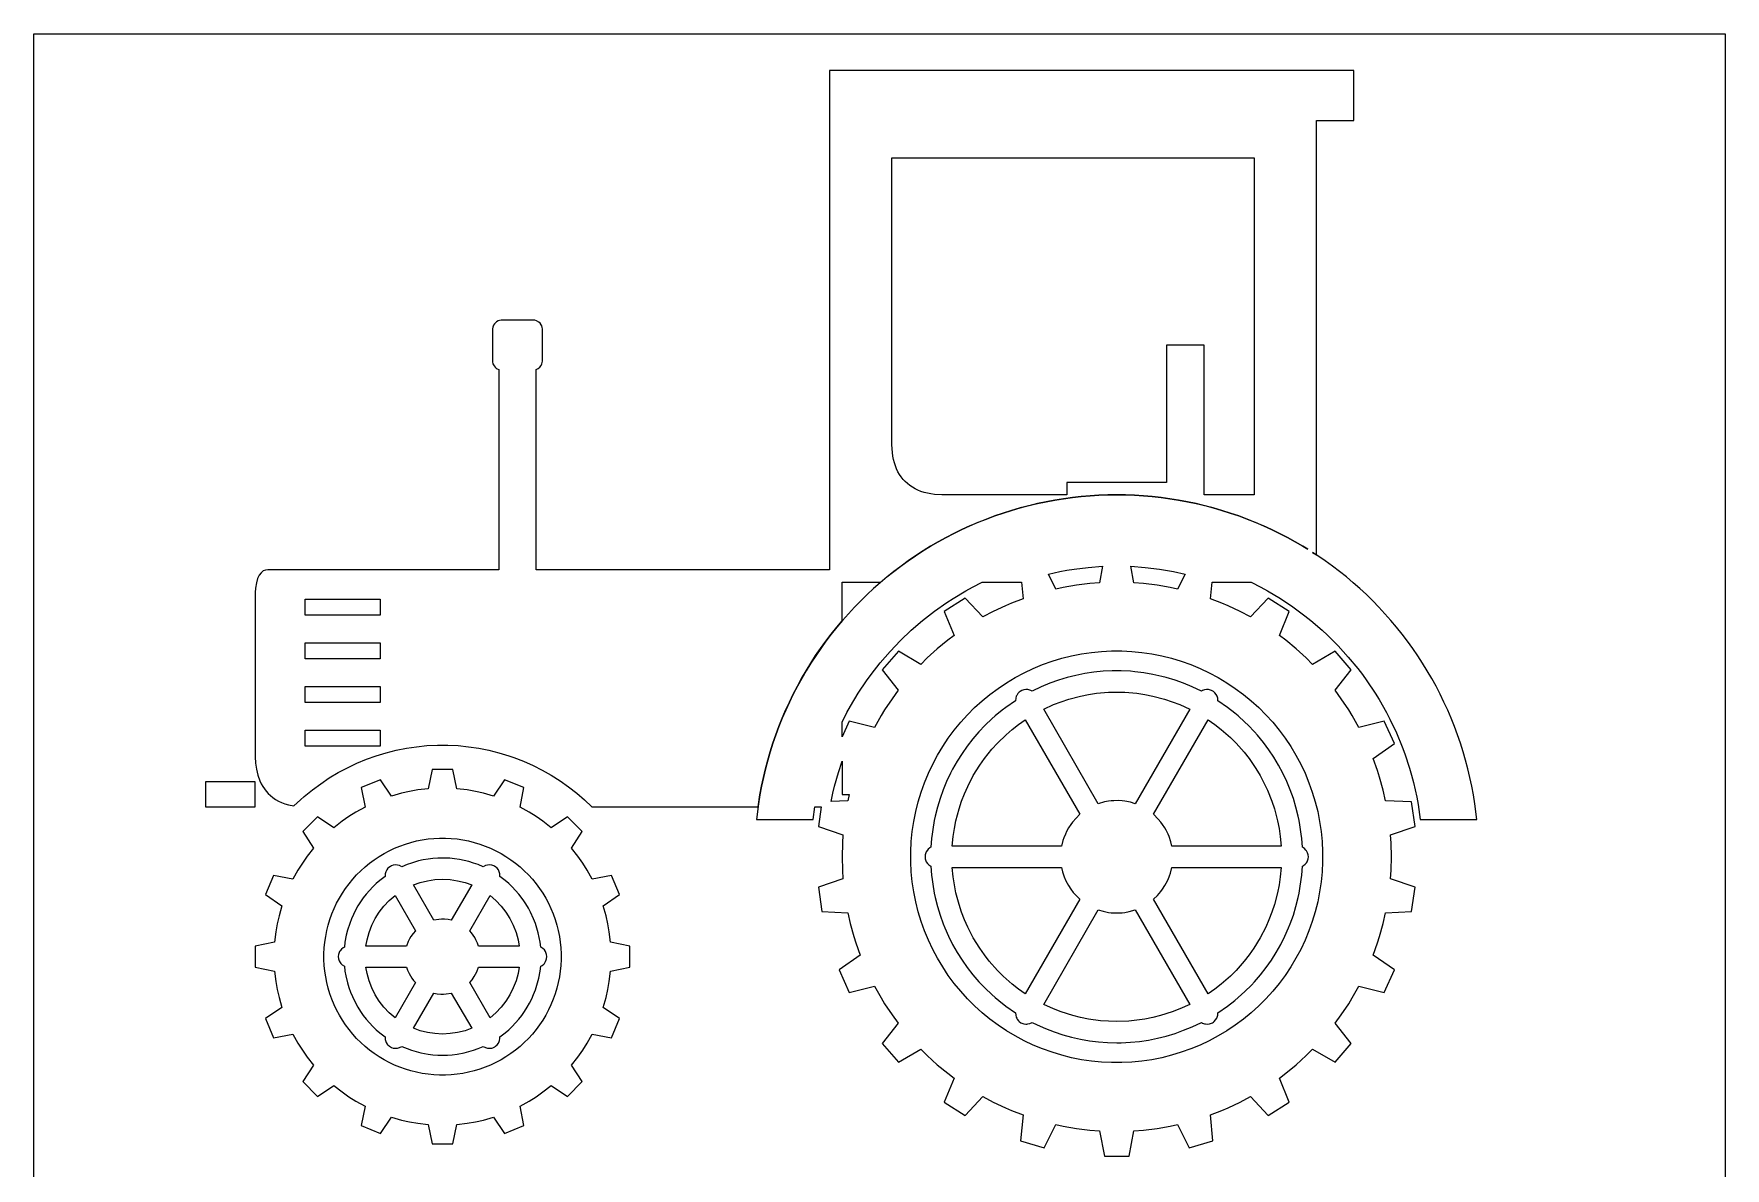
# Model space of a CAD drawing. Header units: millimetres. Extents: x 0 to 254, y 0 to 311.
# Drawn here: x 0.5 to 254.1, y 141.4 to 311.5 of the extents above; entities that cross this region are included whole.
import ezdxf

# ---------------------------------------------------------------- set-up
doc = ezdxf.new("R2010")
doc.units = ezdxf.units.MM

msp = doc.modelspace()

# ---------------------------------------------------------------- linework, layer by layer
at = {"layer": 'ENTGITTERRAHMEN'}
msp.add_lwpolyline([(0.5, 311.496), (254.105, 311.496), (254.105, 0.5), (0.5, 0.5)], close=True, dxfattribs=at)
at = {"layer": 'MOTIV'}
for points in [[(76.757, 267.245), (76.733, 267.427), (76.653, 267.69), (76.572, 267.855), (76.411, 268.079), (76.211, 268.267), (75.893, 268.45), (75.63, 268.53), (75.356, 268.557), (70.584, 268.554), (70.313, 268.509), (70.139, 268.45), (69.896, 268.32), (69.75, 268.208), (69.562, 268.008), (69.417, 267.774), (69.32, 267.516), (69.275, 267.245), (69.272, 262.473), (69.284, 262.29), (69.346, 262.022), (69.509, 261.693), (69.683, 261.48), (69.821, 261.359), (69.974, 261.257), (70.208, 261.15), (70.208, 231.118), (35.577, 231.118), (35.228, 231.072), (34.889, 230.928), (34.573, 230.674), (34.29, 230.299), (34.05, 229.792), (33.866, 229.143), (33.747, 228.341), (33.71, 227.715), (33.705, 203.039), (33.745, 202.105), (33.87, 201.184), (34.085, 200.289), (34.398, 199.433), (34.593, 199.024), (34.815, 198.629), (35.065, 198.251), (35.343, 197.891), (35.65, 197.55), (35.987, 197.23), (36.356, 196.933), (36.755, 196.66), (37.188, 196.413), (37.654, 196.194), (38.153, 196.004), (38.688, 195.845), (39.509, 195.681), (40.476, 196.597), (41.059, 197.113), (42.263, 198.101), (43.514, 199.029), (44.809, 199.894), (46.145, 200.695), (47.518, 201.429), (48.926, 202.095), (50.365, 202.691), (51.831, 203.215), (53.321, 203.668), (54.832, 204.046), (56.36, 204.35), (57.9, 204.578), (59.45, 204.731), (61.005, 204.807), (62.563, 204.807), (64.118, 204.731), (65.668, 204.578), (67.209, 204.35), (68.736, 204.046), (70.247, 203.668), (71.737, 203.215), (72.474, 202.962), (73.927, 202.402), (75.35, 201.771), (76.741, 201.07), (78.096, 200.303), (79.412, 199.469), (80.685, 198.573), (81.913, 197.615), (83.092, 196.597), (84.192, 195.551), (109.096, 195.551), (109.373, 197.345), (109.617, 198.656), (109.893, 199.959), (110.201, 201.256), (110.54, 202.544), (110.912, 203.824), (111.314, 205.095), (111.748, 206.355), (112.212, 207.604), (112.707, 208.841), (113.232, 210.066), (113.787, 211.277), (114.371, 212.475), (114.985, 213.658), (115.627, 214.825), (116.298, 215.977), (116.997, 217.111), (117.724, 218.228), (118.478, 219.327), (119.259, 220.407), (120.066, 221.468), (120.898, 222.508), (121.687, 223.445), (121.687, 229.246), (127.488, 229.246), (128.425, 230.034), (129.465, 230.867), (130.526, 231.674), (131.606, 232.454), (132.704, 233.208), (133.821, 233.935), (134.956, 234.634), (136.107, 235.305), (137.275, 235.948), (138.458, 236.561), (139.655, 237.146), (140.867, 237.701), (142.091, 238.226), (143.329, 238.721), (144.578, 239.185), (145.838, 239.618), (147.108, 240.021), (148.388, 240.392), (149.677, 240.732), (150.973, 241.04), (152.277, 241.316), (153.587, 241.56), (154.903, 241.771), (156.223, 241.951), (157.548, 242.097), (158.875, 242.212), (160.205, 242.293), (161.537, 242.343), (162.87, 242.359), (164.202, 242.343), (165.534, 242.293), (166.864, 242.212), (168.192, 242.097), (169.516, 241.951), (170.836, 241.771), (172.152, 241.56), (173.462, 241.316), (174.766, 241.04), (176.062, 240.732), (177.351, 240.392), (178.631, 240.021), (179.901, 239.618), (181.161, 239.185), (182.41, 238.721), (183.648, 238.226), (184.873, 237.701), (186.084, 237.146), (187.282, 236.561), (188.465, 235.948), (189.632, 235.305), (190.783, 234.634), (191.505, 234.179), (190.779, 234.626), (189.627, 235.297), (188.46, 235.939), (187.277, 236.553), (186.08, 237.137), (184.869, 237.692), (183.644, 238.217), (182.407, 238.712), (181.158, 239.176), (179.898, 239.61), (178.628, 240.012), (177.349, 240.383), (176.06, 240.723), (174.764, 241.03), (173.46, 241.306), (172.151, 241.55), (170.835, 241.762), (169.515, 241.941), (168.191, 242.088), (166.863, 242.202), (165.533, 242.284), (164.202, 242.333), (162.87, 242.35), (161.537, 242.333), (160.206, 242.284), (158.876, 242.202), (157.549, 242.088), (156.224, 241.941), (154.904, 241.762), (153.589, 241.55), (152.279, 241.306), (150.975, 241.03), (149.679, 240.723), (148.391, 240.383), (147.111, 240.012), (145.841, 239.61), (144.581, 239.176), (143.332, 238.712), (142.095, 238.217), (140.87, 237.692), (139.659, 237.137), (138.462, 236.553), (137.279, 235.939), (136.112, 235.297), (134.961, 234.626), (133.826, 233.927), (132.71, 233.201), (131.611, 232.447), (130.531, 231.666), (129.471, 230.86), (128.431, 230.027), (127.411, 229.169), (126.413, 228.287), (125.437, 227.38), (124.483, 226.449), (123.553, 225.496), (122.646, 224.52), (121.763, 223.521), (120.905, 222.502), (120.073, 221.462), (119.266, 220.401), (118.486, 219.322), (117.732, 218.223), (117.005, 217.106), (116.306, 215.972), (115.636, 214.821), (114.993, 213.653), (114.379, 212.471), (113.795, 211.273), (113.24, 210.062), (112.715, 208.838), (112.221, 207.6), (111.756, 206.352), (111.323, 205.092), (110.921, 203.821), (110.549, 202.542), (110.21, 201.253), (109.902, 199.957), (109.626, 198.654), (109.382, 197.344), (109.171, 196.028), (108.877, 193.679), (117.352, 193.679), (117.625, 195.551), (118.557, 195.551), (118.136, 192.623), (121.822, 191.364), (121.736, 190.084), (121.687, 188.063), (121.736, 186.042), (121.822, 184.761), (118.136, 183.503), (118.664, 179.836), (122.555, 179.666), (122.921, 178.056), (123.46, 176.108), (123.765, 175.145), (124.413, 173.33), (121.233, 171.085), (122.772, 167.715), (126.551, 168.648), (127.546, 166.891), (128.076, 166.03), (129.199, 164.349), (130.123, 163.094), (127.703, 160.042), (130.129, 157.242), (133.494, 159.203), (134.472, 158.236), (135.97, 156.879), (137.533, 155.596), (138.484, 154.878), (137.022, 151.27), (140.139, 149.267), (142.815, 152.096), (144.353, 151.277), (146.181, 150.413), (147.11, 150.015), (148.821, 149.352), (148.435, 145.478), (151.99, 144.434), (153.759, 147.901), (154.835, 147.671), (156.827, 147.326), (158.833, 147.078), (160.296, 146.964), (161.017, 143.136), (164.722, 143.136), (165.444, 146.964), (166.906, 147.078), (168.912, 147.326), (170.904, 147.671), (171.98, 147.901), (173.75, 144.434), (177.304, 145.478), (176.918, 149.352), (178.63, 150.015), (179.559, 150.413), (181.386, 151.277), (182.925, 152.096), (185.6, 149.267), (188.717, 151.27), (187.255, 154.878), (188.207, 155.596), (189.769, 156.879), (191.267, 158.236), (192.245, 159.203), (195.61, 157.242), (198.036, 160.042), (195.616, 163.094), (196.54, 164.349), (197.663, 166.03), (198.193, 166.891), (199.189, 168.648), (202.967, 167.715), (204.506, 171.085), (201.326, 173.33), (201.974, 175.145), (202.279, 176.108), (202.818, 178.056), (203.185, 179.666), (207.076, 179.836), (207.603, 183.503), (203.918, 184.761), (204.003, 186.042), (204.053, 188.063), (204.003, 190.084), (203.918, 191.364), (207.603, 192.623), (207.076, 196.29), (203.185, 196.46), (202.818, 198.07), (202.279, 200.018), (201.974, 200.981), (201.326, 202.796), (204.506, 205.041), (202.967, 208.411), (199.189, 207.478), (198.193, 209.235), (197.663, 210.096), (196.54, 211.776), (195.616, 213.032), (198.036, 216.084), (195.61, 218.884), (192.245, 216.923), (191.267, 217.89), (189.769, 219.247), (188.207, 220.529), (187.255, 221.248), (188.717, 224.856), (185.6, 226.859), (182.925, 224.03), (181.386, 224.849), (179.559, 225.713), (178.63, 226.111), (176.918, 226.774), (177.167, 229.266), (177.226, 229.246), (183.045, 229.246), (184.489, 228.51), (185.475, 227.968), (187.406, 226.81), (189.278, 225.56), (191.086, 224.219), (191.965, 223.515), (193.669, 222.045), (194.494, 221.279), (196.086, 219.687), (197.597, 218.019), (199.025, 216.279), (199.707, 215.383), (200.366, 214.471), (201.617, 212.599), (202.207, 211.641), (203.317, 209.683), (203.835, 208.683), (204.798, 206.648), (205.659, 204.569), (206.051, 203.514), (206.758, 201.376), (207.071, 200.295), (207.358, 199.207), (207.851, 197.01), (208.057, 195.904), (208.387, 193.679), (216.862, 193.679), (216.569, 196.028), (216.357, 197.344), (216.113, 198.654), (215.837, 199.957), (215.529, 201.253), (215.19, 202.542), (214.819, 203.821), (214.416, 205.092), (213.983, 206.352), (213.519, 207.6), (213.024, 208.838), (212.499, 210.062), (211.944, 211.273), (211.36, 212.471), (210.746, 213.653), (210.104, 214.821), (209.433, 215.972), (208.734, 217.106), (208.007, 218.223), (207.254, 219.322), (206.473, 220.401), (205.666, 221.462), (204.834, 222.502), (203.976, 223.521), (203.093, 224.52), (202.187, 225.496), (201.256, 226.449), (200.302, 227.38), (199.326, 228.287), (198.328, 229.169), (197.309, 230.027), (196.268, 230.86), (195.208, 231.666), (194.128, 232.447), (193.03, 233.201), (192.238, 233.716), (192.821, 233.348), (192.821, 298.508), (198.437, 298.508), (198.437, 305.996), (119.815, 305.996), (119.815, 231.118), (75.824, 231.118), (75.824, 261.15), (76.136, 261.306), (76.349, 261.48), (76.572, 261.771), (76.685, 262.022), (76.757, 262.381)], [(132.236, 243.485), (131.855, 243.744), (131.497, 244.029), (131.163, 244.338), (130.854, 244.672), (130.569, 245.03), (130.31, 245.412), (130.076, 245.816), (129.868, 246.243), (129.686, 246.693), (129.532, 247.165), (129.404, 247.658), (129.304, 248.172), (129.232, 248.707), (129.174, 249.837), (129.174, 292.892), (183.461, 292.892), (183.461, 242.35), (175.973, 242.35), (175.973, 264.813), (170.357, 264.813), (170.357, 244.221), (155.382, 244.221), (155.382, 242.35), (136.662, 242.35), (135.532, 242.407), (134.997, 242.479), (134.483, 242.579), (133.99, 242.707), (133.518, 242.861), (133.068, 243.043), (132.641, 243.251)], [(154.835, 228.455), (153.759, 228.225), (152.621, 230.455), (154.36, 230.841), (155.413, 231.037), (156.47, 231.207), (158.594, 231.469), (160.76, 231.628), (160.296, 229.162), (158.833, 229.048), (156.827, 228.8)], [(168.912, 228.8), (166.906, 229.048), (165.444, 229.162), (164.979, 231.628), (167.145, 231.469), (169.269, 231.207), (171.379, 230.841), (173.118, 230.455), (171.98, 228.225), (170.904, 228.455)], [(130.44, 220.493), (132.07, 222.045), (133.775, 223.515), (135.549, 224.9), (137.39, 226.196), (138.333, 226.81), (140.264, 227.968), (141.25, 228.51), (142.694, 229.246), (148.513, 229.246), (148.572, 229.266), (148.821, 226.774), (147.11, 226.111), (146.181, 225.713), (144.353, 224.849), (142.815, 224.03), (140.139, 226.859), (137.022, 224.856), (138.484, 221.248), (137.533, 220.529), (135.97, 219.247), (134.472, 217.89), (133.494, 216.923), (130.129, 218.884), (127.703, 216.084), (130.123, 213.032), (129.199, 211.776), (128.076, 210.096), (127.546, 209.235), (126.551, 207.478), (122.772, 208.411), (121.687, 206.034), (121.687, 208.238), (122.422, 209.683), (122.965, 210.669), (124.122, 212.599), (125.373, 214.471), (126.032, 215.383), (127.417, 217.158), (128.887, 218.863)], [(52.424, 226.719), (52.424, 224.285), (41.193, 224.285), (41.193, 226.719)], [(52.424, 220.167), (52.424, 217.733), (41.193, 217.733), (41.193, 220.167)], [(178.094, 161.188), (176.757, 160.474), (175.386, 159.826), (173.986, 159.245), (172.558, 158.735), (171.108, 158.295), (169.637, 157.926), (168.15, 157.63), (166.651, 157.408), (165.142, 157.259), (163.628, 157.185), (162.112, 157.185), (160.597, 157.259), (159.089, 157.408), (157.589, 157.63), (156.102, 157.926), (154.632, 158.295), (153.181, 158.735), (151.753, 159.245), (150.353, 159.826), (148.982, 160.474), (147.645, 161.188), (146.345, 161.968), (145.084, 162.81), (143.867, 163.713), (142.695, 164.675), (141.572, 165.693), (140.5, 166.765), (139.482, 167.888), (138.52, 169.06), (137.617, 170.278), (136.774, 171.538), (135.995, 172.839), (135.28, 174.176), (134.632, 175.546), (134.052, 176.947), (133.541, 178.374), (133.101, 179.825), (132.733, 181.295), (132.437, 182.782), (132.215, 184.282), (132.066, 185.791), (131.992, 187.305), (131.992, 188.821), (132.066, 190.335), (132.215, 191.844), (132.437, 193.343), (132.733, 194.83), (133.101, 196.301), (133.541, 197.752), (134.052, 199.179), (134.632, 200.58), (135.28, 201.95), (135.995, 203.287), (136.774, 204.588), (137.617, 205.848), (138.52, 207.066), (139.482, 208.238), (140.5, 209.361), (141.572, 210.433), (142.695, 211.451), (143.867, 212.413), (145.084, 213.316), (146.345, 214.158), (147.645, 214.937), (148.982, 215.652), (150.353, 216.3), (151.753, 216.88), (153.181, 217.391), (154.632, 217.831), (156.102, 218.2), (157.589, 218.495), (159.089, 218.718), (160.597, 218.866), (162.112, 218.941), (163.628, 218.941), (165.142, 218.866), (166.651, 218.718), (168.15, 218.495), (169.637, 218.2), (171.108, 217.831), (172.558, 217.391), (173.986, 216.88), (175.386, 216.3), (176.757, 215.652), (178.094, 214.937), (179.394, 214.158), (180.655, 213.316), (181.872, 212.413), (183.044, 211.451), (184.168, 210.433), (185.24, 209.361), (186.258, 208.238), (187.219, 207.066), (188.123, 205.848), (188.965, 204.588), (189.744, 203.287), (190.459, 201.95), (191.107, 200.58), (191.687, 199.179), (192.198, 197.752), (192.638, 196.301), (193.006, 194.83), (193.302, 193.343), (193.525, 191.844), (193.673, 190.335), (193.748, 188.821), (193.748, 187.305), (193.673, 185.791), (193.525, 184.282), (193.302, 182.782), (193.006, 181.295), (192.638, 179.825), (192.198, 178.374), (191.687, 176.947), (191.107, 175.546), (190.459, 174.176), (189.744, 172.839), (188.965, 171.538), (188.123, 170.278), (187.219, 169.06), (186.258, 167.888), (185.24, 166.765), (184.168, 165.693), (183.044, 164.675), (181.872, 163.713), (180.655, 162.81), (179.394, 161.968)], [(176.337, 213.157), (176.029, 213.107), (175.738, 212.997), (175.565, 212.896), (174.173, 213.562), (172.908, 214.086), (171.619, 214.547), (170.309, 214.945), (169.647, 215.119), (168.311, 215.419), (166.962, 215.653), (165.604, 215.821), (164.921, 215.879), (163.554, 215.947), (162.185, 215.947), (160.818, 215.879), (159.455, 215.745), (158.101, 215.544), (156.758, 215.277), (155.43, 214.945), (154.12, 214.547), (152.831, 214.086), (151.567, 213.562), (150.174, 212.896), (150.002, 212.997), (149.71, 213.107), (149.557, 213.14), (149.246, 213.16), (148.937, 213.119), (148.786, 213.076), (148.641, 213.019), (148.371, 212.863), (148.249, 212.766), (148.036, 212.538), (147.871, 212.273), (147.809, 212.13), (147.728, 211.829), (147.711, 211.474), (146.254, 210.466), (145.71, 210.052), (144.651, 209.183), (144.138, 208.73), (143.147, 207.786), (142.203, 206.794), (141.309, 205.757), (140.466, 204.678), (139.678, 203.559), (138.946, 202.402), (138.271, 201.211), (137.956, 200.604), (137.37, 199.366), (136.846, 198.101), (136.385, 196.812), (135.988, 195.502), (135.655, 194.174), (135.513, 193.504), (135.279, 192.156), (135.187, 191.477), (135.112, 190.797), (135.014, 189.484), (134.842, 189.386), (134.601, 189.188), (134.496, 189.072), (134.323, 188.813), (134.256, 188.672), (134.166, 188.373), (134.135, 188.063), (134.166, 187.752), (134.256, 187.454), (134.323, 187.313), (134.496, 187.053), (134.717, 186.833), (135.014, 186.642), (135.112, 185.329), (135.187, 184.649), (135.279, 183.97), (135.513, 182.621), (135.655, 181.952), (135.988, 180.624), (136.385, 179.314), (136.846, 178.025), (137.101, 177.389), (137.655, 176.138), (138.271, 174.915), (138.946, 173.724), (139.678, 172.567), (140.466, 171.448), (141.309, 170.368), (142.203, 169.332), (143.147, 168.34), (144.138, 167.396), (144.651, 166.943), (145.175, 166.502), (146.254, 165.66), (147.711, 164.652), (147.728, 164.297), (147.809, 163.996), (147.871, 163.852), (147.947, 163.716), (148.137, 163.468), (148.249, 163.36), (148.502, 163.178), (148.786, 163.049), (148.937, 163.007), (149.246, 162.966), (149.402, 162.968), (149.557, 162.986), (149.858, 163.067), (150.174, 163.23), (150.944, 162.849), (152.196, 162.294), (153.473, 161.801), (154.773, 161.372), (156.092, 161.007), (157.428, 160.707), (158.777, 160.473), (160.136, 160.305), (161.501, 160.204), (162.87, 160.171), (163.554, 160.179), (164.921, 160.246), (166.284, 160.381), (167.638, 160.581), (168.981, 160.849), (170.309, 161.181), (171.619, 161.579), (172.908, 162.04), (174.173, 162.564), (175.565, 163.23), (175.738, 163.129), (176.029, 163.019), (176.182, 162.986), (176.493, 162.966), (176.803, 163.007), (176.953, 163.049), (177.237, 163.178), (177.368, 163.263), (177.49, 163.36), (177.704, 163.587), (177.868, 163.852), (177.93, 163.996), (178.011, 164.297), (178.028, 164.652), (179.485, 165.66), (180.564, 166.502), (181.088, 166.943), (182.102, 167.862), (183.07, 168.83), (183.536, 169.332), (184.43, 170.368), (185.273, 171.448), (186.061, 172.567), (186.793, 173.724), (187.468, 174.915), (188.084, 176.138), (188.639, 177.389), (188.893, 178.025), (189.354, 179.314), (189.751, 180.624), (190.084, 181.952), (190.226, 182.621), (190.351, 183.294), (190.552, 184.649), (190.627, 185.329), (190.725, 186.642), (190.897, 186.74), (191.138, 186.938), (191.336, 187.179), (191.416, 187.313), (191.483, 187.454), (191.573, 187.752), (191.604, 188.063), (191.573, 188.373), (191.483, 188.672), (191.336, 188.947), (191.243, 189.072), (191.022, 189.293), (190.725, 189.484), (190.627, 190.797), (190.552, 191.477), (190.351, 192.831), (190.226, 193.504), (190.084, 194.174), (189.751, 195.502), (189.354, 196.812), (188.893, 198.101), (188.369, 199.366), (187.783, 200.604), (187.138, 201.811), (186.434, 202.985), (185.674, 204.123), (184.858, 205.223), (183.99, 206.281), (183.536, 206.794), (182.592, 207.786), (182.102, 208.264), (181.088, 209.183), (180.564, 209.624), (179.485, 210.466), (178.028, 211.474), (178.011, 211.829), (177.93, 212.13), (177.792, 212.41), (177.603, 212.657), (177.368, 212.863), (177.098, 213.019), (176.953, 213.076), (176.649, 213.147)], [(52.424, 213.615), (52.424, 211.182), (41.193, 211.182), (41.193, 213.615)], [(161.634, 196.396), (161.024, 196.282), (160.112, 196.022), (151.919, 210.212), (153.414, 210.892), (154.545, 211.328), (155.697, 211.709), (157.456, 212.172), (158.645, 212.409), (159.845, 212.587), (161.657, 212.743), (162.87, 212.773), (164.082, 212.743), (165.894, 212.587), (167.094, 212.409), (168.284, 212.172), (170.042, 211.709), (171.194, 211.328), (172.326, 210.892), (173.82, 210.212), (165.627, 196.022), (164.916, 196.234), (164.106, 196.396), (163.695, 196.446), (163.076, 196.484), (162.456, 196.477), (162.044, 196.446)], [(154.938, 190.901), (154.809, 190.508), (154.598, 189.654), (138.213, 189.654), (138.346, 191.088), (138.524, 192.287), (138.76, 193.477), (139.224, 195.236), (139.604, 196.387), (140.041, 197.519), (140.532, 198.628), (141.37, 200.242), (142.324, 201.791), (143.023, 202.783), (144.159, 204.203), (144.974, 205.101), (146.276, 206.372), (147.194, 207.164), (148.15, 207.91), (149.163, 208.622), (157.356, 194.431), (156.769, 193.871), (156.229, 193.245), (155.982, 192.913), (155.644, 192.394), (155.345, 191.85), (155.168, 191.477)], [(169.51, 193.245), (169.111, 193.72), (168.384, 194.431), (176.577, 208.622), (177.589, 207.91), (178.545, 207.164), (179.908, 205.959), (180.766, 205.101), (181.971, 203.739), (182.717, 202.783), (183.746, 201.283), (184.369, 200.242), (184.941, 199.173), (185.46, 198.076), (186.135, 196.387), (186.515, 195.236), (186.979, 193.477), (187.216, 192.287), (187.394, 191.088), (187.526, 189.654), (171.141, 189.654), (170.988, 190.31), (170.729, 191.095), (170.571, 191.477), (170.299, 192.034), (170.095, 192.394), (169.757, 192.913)], [(52.424, 207.063), (52.424, 204.63), (41.193, 204.63), (41.193, 207.063)], [(74.776, 194.763), (73.411, 195.523), (73.974, 198.431), (71.086, 199.627), (69.427, 197.173), (67.925, 197.601), (66.714, 197.873), (65.492, 198.085), (63.941, 198.265), (63.347, 201.167), (60.221, 201.167), (59.628, 198.265), (58.076, 198.085), (56.854, 197.873), (55.644, 197.601), (54.142, 197.173), (52.483, 199.627), (49.595, 198.431), (50.157, 195.523), (48.792, 194.763), (47.744, 194.1), (46.73, 193.385), (45.506, 192.415), (43.034, 194.048), (40.824, 191.837), (42.456, 189.365), (41.486, 188.141), (40.772, 187.127), (40.108, 186.079), (39.349, 184.715), (36.44, 185.277), (35.244, 182.389), (37.698, 180.73), (37.27, 179.228), (36.998, 178.017), (36.786, 176.795), (36.607, 175.244), (33.705, 174.65), (33.705, 171.524), (36.607, 170.931), (36.786, 169.379), (36.998, 168.157), (37.27, 166.947), (37.698, 165.445), (35.244, 163.786), (36.44, 160.898), (39.349, 161.46), (40.108, 160.095), (40.772, 159.047), (41.486, 158.033), (42.456, 156.809), (40.824, 154.337), (43.034, 152.127), (45.506, 153.759), (46.73, 152.789), (47.744, 152.075), (48.792, 151.411), (50.157, 150.652), (49.595, 147.744), (52.483, 146.547), (54.142, 149.001), (55.644, 148.573), (56.854, 148.302), (58.076, 148.089), (59.628, 147.91), (60.221, 145.008), (63.347, 145.008), (63.941, 147.91), (65.492, 148.089), (66.714, 148.302), (67.925, 148.573), (69.427, 149.001), (71.086, 146.547), (73.974, 147.744), (73.411, 150.652), (74.776, 151.411), (75.824, 152.075), (76.838, 152.789), (78.062, 153.759), (80.534, 152.127), (82.744, 154.337), (81.112, 156.809), (82.082, 158.033), (82.797, 159.047), (83.46, 160.095), (84.22, 161.46), (87.128, 160.898), (88.324, 163.786), (85.87, 165.445), (86.298, 166.947), (86.57, 168.157), (86.782, 169.379), (86.961, 170.931), (89.863, 171.524), (89.863, 174.65), (86.961, 175.244), (86.782, 176.795), (86.57, 178.017), (86.298, 179.228), (85.87, 180.73), (88.324, 182.389), (87.128, 185.277), (84.22, 184.715), (83.46, 186.079), (82.797, 187.127), (82.082, 188.141), (81.112, 189.365), (82.744, 191.837), (80.534, 194.048), (78.062, 192.415), (76.838, 193.385), (75.824, 194.1)], [(120.05, 196.351), (120.313, 197.619), (120.56, 198.661), (121.131, 200.724), (121.687, 202.419), (121.687, 197.423), (122.767, 197.423), (122.555, 196.46)], [(33.705, 195.551), (33.705, 199.295), (26.217, 199.295), (26.217, 195.551)], [(72.725, 159.068), (72.024, 158.548), (71.298, 158.063), (70.55, 157.614), (69.78, 157.203), (68.991, 156.829), (68.184, 156.495), (67.363, 156.201), (66.527, 155.948), (65.681, 155.736), (64.824, 155.566), (63.961, 155.437), (63.092, 155.352), (62.221, 155.309), (61.348, 155.309), (60.476, 155.352), (59.607, 155.437), (58.744, 155.566), (57.888, 155.736), (57.041, 155.948), (56.206, 156.201), (55.384, 156.495), (54.578, 156.829), (53.788, 157.203), (53.019, 157.614), (52.27, 158.063), (51.544, 158.548), (50.843, 159.068), (50.168, 159.621), (49.522, 160.208), (48.904, 160.825), (48.318, 161.472), (47.765, 162.146), (47.245, 162.847), (46.76, 163.573), (46.311, 164.322), (45.899, 165.092), (45.526, 165.881), (45.192, 166.687), (44.898, 167.509), (44.645, 168.344), (44.433, 169.191), (44.262, 170.047), (44.134, 170.91), (44.049, 171.779), (44.006, 172.651), (44.006, 173.524), (44.049, 174.396), (44.134, 175.264), (44.262, 176.128), (44.433, 176.984), (44.645, 177.83), (44.898, 178.666), (45.192, 179.488), (45.526, 180.294), (45.899, 181.083), (46.311, 181.853), (46.76, 182.601), (47.245, 183.327), (47.765, 184.028), (48.318, 184.703), (48.904, 185.35), (49.522, 185.967), (50.168, 186.553), (50.843, 187.107), (51.544, 187.627), (52.27, 188.112), (53.019, 188.561), (53.788, 188.972), (54.578, 189.345), (55.384, 189.679), (56.206, 189.973), (57.041, 190.227), (57.888, 190.439), (58.744, 190.609), (59.607, 190.737), (60.476, 190.823), (61.348, 190.865), (62.221, 190.865), (63.092, 190.823), (63.961, 190.737), (64.824, 190.609), (65.681, 190.439), (66.527, 190.227), (67.363, 189.973), (68.184, 189.679), (68.991, 189.345), (69.78, 188.972), (70.55, 188.561), (71.298, 188.112), (72.024, 187.627), (72.725, 187.107), (73.4, 186.553), (74.047, 185.967), (74.664, 185.35), (75.25, 184.703), (75.804, 184.028), (76.324, 183.327), (76.809, 182.601), (77.257, 181.853), (77.669, 181.083), (78.042, 180.294), (78.376, 179.488), (78.67, 178.666), (78.924, 177.83), (79.136, 176.984), (79.306, 176.128), (79.434, 175.264), (79.52, 174.396), (79.562, 173.524), (79.562, 172.651), (79.52, 171.779), (79.434, 170.91), (79.306, 170.047), (79.136, 169.191), (78.924, 168.344), (78.67, 167.509), (78.376, 166.687), (78.042, 165.881), (77.669, 165.092), (77.257, 164.322), (76.809, 163.573), (76.324, 162.847), (75.804, 162.146), (75.25, 161.472), (74.664, 160.825), (74.047, 160.208), (73.4, 159.621)], [(68.856, 186.836), (68.545, 186.816), (68.244, 186.735), (67.898, 186.552), (67.106, 186.885), (66.423, 187.129), (65.728, 187.34), (65.024, 187.516), (64.312, 187.658), (63.594, 187.765), (62.872, 187.836), (62.147, 187.871), (61.059, 187.858), (60.335, 187.805), (59.614, 187.716), (58.899, 187.592), (58.191, 187.433), (57.145, 187.129), (56.462, 186.885), (55.67, 186.552), (55.325, 186.735), (55.024, 186.816), (54.712, 186.836), (54.403, 186.796), (54.108, 186.695), (53.969, 186.624), (53.715, 186.442), (53.603, 186.334), (53.413, 186.086), (53.275, 185.806), (53.194, 185.505), (53.181, 185.114), (52.403, 184.519), (51.853, 184.045), (51.327, 183.544), (50.827, 183.019), (50.353, 182.469), (49.906, 181.897), (49.488, 181.303), (49.1, 180.69), (48.742, 180.059), (48.416, 179.41), (48.121, 178.747), (47.86, 178.069), (47.531, 177.032), (47.355, 176.327), (47.156, 175.257), (47.066, 174.524), (46.861, 174.41), (46.619, 174.212), (46.422, 173.971), (46.341, 173.837), (46.274, 173.696), (46.184, 173.398), (46.153, 173.087), (46.184, 172.777), (46.274, 172.478), (46.422, 172.203), (46.515, 172.078), (46.735, 171.857), (47.066, 171.65), (47.156, 170.917), (47.28, 170.202), (47.531, 169.143), (47.742, 168.448), (47.987, 167.765), (48.264, 167.094), (48.575, 166.438), (49.1, 165.485), (49.488, 164.871), (49.906, 164.278), (50.353, 163.706), (50.827, 163.156), (51.327, 162.63), (51.853, 162.13), (52.403, 161.656), (53.181, 161.06), (53.194, 160.669), (53.275, 160.368), (53.337, 160.225), (53.502, 159.96), (53.603, 159.841), (53.838, 159.635), (53.969, 159.551), (54.108, 159.479), (54.403, 159.379), (54.712, 159.338), (54.868, 159.341), (55.024, 159.359), (55.325, 159.439), (55.67, 159.623), (56.462, 159.29), (57.145, 159.045), (57.84, 158.835), (58.544, 158.658), (59.614, 158.459), (60.335, 158.37), (61.059, 158.317), (61.784, 158.299), (62.51, 158.317), (63.234, 158.37), (63.954, 158.459), (65.024, 158.658), (65.728, 158.835), (66.423, 159.045), (67.106, 159.29), (67.898, 159.623), (68.244, 159.439), (68.545, 159.359), (68.856, 159.338), (69.165, 159.379), (69.315, 159.422), (69.6, 159.551), (69.731, 159.635), (69.965, 159.841), (70.155, 160.088), (70.293, 160.368), (70.341, 160.517), (70.392, 160.825), (70.388, 161.06), (71.166, 161.656), (71.715, 162.13), (72.241, 162.63), (72.742, 163.156), (73.216, 163.706), (73.662, 164.278), (74.08, 164.871), (74.469, 165.485), (74.826, 166.116), (75.153, 166.764), (75.447, 167.428), (75.708, 168.105), (76.037, 169.143), (76.213, 169.847), (76.413, 170.917), (76.502, 171.65), (76.708, 171.764), (76.949, 171.962), (77.054, 172.078), (77.227, 172.337), (77.346, 172.625), (77.384, 172.777), (77.415, 173.087), (77.384, 173.398), (77.294, 173.696), (77.227, 173.837), (77.054, 174.097), (76.833, 174.317), (76.502, 174.524), (76.413, 175.257), (76.288, 175.972), (76.129, 176.681), (75.936, 177.38), (75.708, 178.069), (75.447, 178.747), (74.994, 179.736), (74.651, 180.376), (74.278, 180.999), (73.875, 181.603), (73.216, 182.469), (72.742, 183.019), (72.241, 183.544), (71.715, 184.045), (71.166, 184.519), (70.388, 185.114), (70.374, 185.505), (70.293, 185.806), (70.155, 186.086), (69.965, 186.334), (69.731, 186.539), (69.6, 186.624), (69.461, 186.695), (69.165, 186.796)], [(156.358, 182.719), (156.628, 182.406), (157.356, 181.695), (149.163, 167.504), (148.15, 168.216), (147.194, 168.962), (145.831, 170.167), (144.974, 171.025), (143.769, 172.387), (143.023, 173.343), (142.324, 174.335), (141.37, 175.884), (140.532, 177.498), (140.041, 178.607), (139.604, 179.738), (139.224, 180.89), (138.76, 182.649), (138.524, 183.838), (138.346, 185.038), (138.213, 186.472), (154.598, 186.472), (154.751, 185.816), (155.01, 185.031), (155.255, 184.461), (155.44, 184.092), (155.644, 183.732), (155.982, 183.212)], [(170.801, 185.225), (170.931, 185.618), (171.141, 186.472), (187.526, 186.472), (187.394, 185.038), (187.216, 183.838), (186.979, 182.649), (186.515, 180.89), (186.135, 179.738), (185.698, 178.607), (185.207, 177.498), (184.369, 175.884), (183.415, 174.335), (182.717, 173.343), (181.971, 172.387), (180.766, 171.025), (179.908, 170.167), (178.545, 168.962), (177.589, 168.216), (176.577, 167.504), (168.384, 181.695), (168.971, 182.254), (169.51, 182.88), (169.757, 183.212), (170.095, 183.732), (170.299, 184.092), (170.571, 184.649)], [(58.415, 184.194), (59.52, 184.47), (60.647, 184.638), (61.784, 184.693), (62.922, 184.638), (64.048, 184.47), (65.153, 184.194), (66.154, 183.839), (63.099, 178.547), (62.608, 178.642), (62.06, 178.696), (61.646, 178.701), (61.234, 178.676), (60.47, 178.547), (57.414, 183.839)], [(50.46, 175.63), (50.764, 176.728), (51.174, 177.791), (51.686, 178.808), (52.295, 179.77), (52.996, 180.668), (53.781, 181.493), (54.658, 182.248), (57.713, 176.956), (57.357, 176.542), (57.04, 176.092), (56.831, 175.735), (56.65, 175.363), (56.399, 174.678), (50.289, 174.678)], [(68.91, 182.248), (69.787, 181.493), (70.572, 180.668), (71.273, 179.77), (71.882, 178.808), (72.395, 177.791), (72.805, 176.728), (73.108, 175.63), (73.28, 174.678), (67.17, 174.678), (67.024, 175.108), (66.8, 175.612), (66.601, 175.974), (66.376, 176.321), (66.125, 176.65), (65.855, 176.956)], [(164.106, 179.73), (164.715, 179.844), (165.627, 180.104), (173.82, 165.914), (172.326, 165.234), (171.194, 164.798), (169.46, 164.248), (168.284, 163.954), (167.094, 163.717), (165.894, 163.539), (164.687, 163.42), (162.87, 163.353), (161.657, 163.383), (160.448, 163.472), (158.645, 163.717), (157.456, 163.954), (156.279, 164.248), (154.545, 164.798), (153.414, 165.234), (151.919, 165.914), (160.112, 180.104), (160.823, 179.892), (161.634, 179.73), (162.044, 179.68), (162.663, 179.642), (163.076, 179.642), (163.695, 179.68)], [(54.658, 163.927), (53.781, 164.682), (52.996, 165.507), (52.295, 166.404), (51.686, 167.367), (51.174, 168.384), (50.764, 169.447), (50.46, 170.544), (50.289, 171.496), (56.399, 171.496), (56.545, 171.066), (56.768, 170.562), (56.967, 170.2), (57.193, 169.854), (57.443, 169.525), (57.713, 169.219)], [(73.108, 170.544), (72.805, 169.447), (72.395, 168.384), (71.882, 167.367), (71.273, 166.404), (70.572, 165.507), (69.787, 164.682), (68.91, 163.927), (65.855, 169.219), (66.211, 169.632), (66.529, 170.083), (66.737, 170.44), (66.918, 170.812), (67.17, 171.496), (73.28, 171.496)], [(65.153, 161.981), (64.048, 161.704), (62.922, 161.537), (61.784, 161.481), (60.647, 161.537), (59.52, 161.704), (58.415, 161.981), (57.414, 162.336), (60.47, 167.628), (60.96, 167.532), (61.509, 167.478), (61.922, 167.473), (62.335, 167.498), (63.099, 167.628), (66.154, 162.336)]]:
    msp.add_lwpolyline(points, close=True, dxfattribs=at)

doc.saveas('drawing.dxf')
